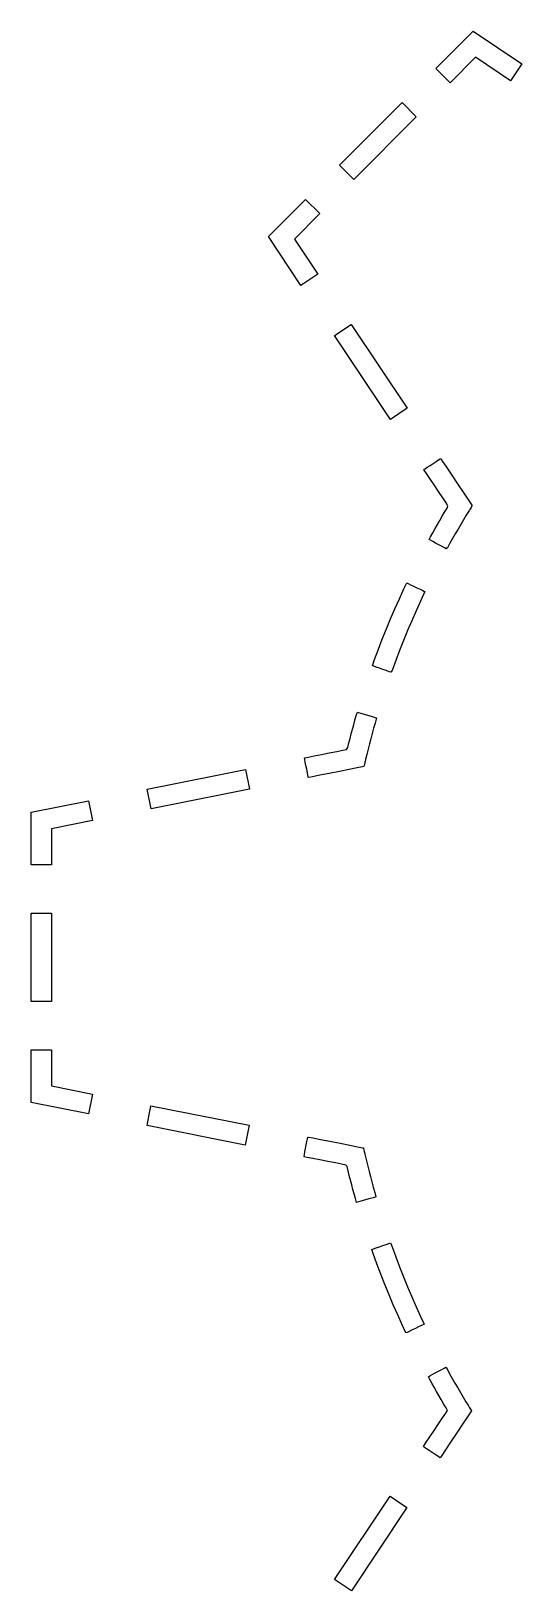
# Model space of a CAD drawing. Header units: metres. Extents: x 1626 to 2192, y 1756 to 2102.
# Drawn here: x 2110.4 to 2120.69, y 2016.73 to 2049.43 of the extents above; entities that cross this region are included whole.
import ezdxf

# ---------------------------------------------------------------- set-up
doc = ezdxf.new("R2010")
doc.units = ezdxf.units.M

msp = doc.modelspace()

# ---------------------------------------------------------------- linework, layer by layer
at = {"layer": 'COMPONENT2'}
for p, q in [((2118.889, 2048.649, 0), (2119.667, 2049.43, 0)), ((2119.667, 2049.43, 0), (2120.69, 2048.744, 0)), ((2119.721, 2048.884, 0), (2119.189, 2048.35, 0)), ((2120.454, 2048.392, 0), (2119.721, 2048.884, 0)), ((2119.189, 2048.35, 0), (2118.889, 2048.649, 0)), ((2120.69, 2048.744, 0), (2120.454, 2048.392, 0)), ((2116.864, 2046.619, 0), (2118.176, 2047.934, 0)), ((2118.176, 2047.934, 0), (2118.475, 2047.635, 0)), ((2118.475, 2047.635, 0), (2117.164, 2046.321, 0)), ((2117.164, 2046.321, 0), (2116.864, 2046.619, 0)), ((2115.373, 2045.124, 0), (2116.151, 2045.904, 0)), ((2116.151, 2045.904, 0), (2116.451, 2045.605, 0)), ((2116.451, 2045.605, 0), (2115.918, 2045.071, 0)), ((2116.056, 2044.101, 0), (2115.373, 2045.124, 0)), ((2115.918, 2045.071, 0), (2116.408, 2044.336, 0)), ((2116.408, 2044.336, 0), (2116.056, 2044.101, 0)), ((2116.759, 2043.048, 0), (2117.111, 2043.283, 0)), ((2117.931, 2041.29, 0), (2116.759, 2043.048, 0)), ((2117.111, 2043.283, 0), (2118.283, 2041.525, 0)), ((2118.283, 2041.525, 0), (2117.931, 2041.29, 0)), ((2118.83, 2040.368, 0), (2118.892, 2040.41, 0)), ((2118.892, 2040.41, 0), (2118.944, 2040.444, 0)), ((2118.944, 2040.444, 0), (2118.978, 2040.466, 0)), ((2118.978, 2040.466, 0), (2118.988, 2040.469, 0)), ((2118.988, 2040.469, 0), (2119.028, 2040.409, 0)), ((2119.028, 2040.409, 0), (2119.11, 2040.286, 0)), ((2118.636, 2040.239, 0), (2118.661, 2040.255, 0)), ((2118.643, 2040.224, 0), (2118.636, 2040.239, 0)), ((2118.687, 2040.157, 0), (2118.643, 2040.224, 0)), ((2118.661, 2040.255, 0), (2118.707, 2040.286, 0)), ((2118.76, 2040.049, 0), (2118.687, 2040.157, 0)), ((2118.707, 2040.286, 0), (2118.766, 2040.325, 0)), ((2118.766, 2040.325, 0), (2118.83, 2040.368, 0)), ((2119.11, 2040.286, 0), (2119.219, 2040.123, 0)), ((2119.219, 2040.123, 0), (2119.34, 2039.942, 0)), ((2118.848, 2039.916, 0), (2118.76, 2040.049, 0)), ((2118.942, 2039.775, 0), (2118.848, 2039.916, 0)), ((2119.03, 2039.644, 0), (2118.942, 2039.775, 0)), ((2119.34, 2039.942, 0), (2119.458, 2039.765, 0)), ((2119.458, 2039.765, 0), (2119.558, 2039.614, 0)), ((2119.099, 2039.54, 0), (2119.03, 2039.644, 0)), ((2119.069, 2039.344, 0), (2119.12, 2039.429, 0)), ((2119.14, 2039.479, 0), (2119.099, 2039.54, 0)), ((2119.12, 2039.429, 0), (2119.14, 2039.479, 0)), ((2119.558, 2039.614, 0), (2119.626, 2039.512, 0)), ((2119.6, 2039.403, 0), (2119.589, 2039.384, 0)), ((2119.613, 2039.424, 0), (2119.6, 2039.403, 0)), ((2119.626, 2039.445, 0), (2119.613, 2039.424, 0)), ((2119.626, 2039.512, 0), (2119.648, 2039.48, 0)), ((2119.637, 2039.463, 0), (2119.626, 2039.445, 0)), ((2119.645, 2039.476, 0), (2119.637, 2039.463, 0)), ((2119.648, 2039.48, 0), (2119.645, 2039.476, 0)), ((2118.869, 2039, 0), (2118.918, 2039.087, 0)), ((2118.918, 2039.087, 0), (2118.968, 2039.172, 0)), ((2118.968, 2039.172, 0), (2119.018, 2039.258, 0)), ((2119.018, 2039.258, 0), (2119.069, 2039.344, 0)), ((2119.408, 2039.086, 0), (2119.351, 2038.989, 0)), ((2119.466, 2039.184, 0), (2119.408, 2039.086, 0)), ((2119.525, 2039.281, 0), (2119.466, 2039.184, 0)), ((2119.577, 2039.365, 0), (2119.525, 2039.281, 0)), ((2119.58, 2039.371, 0), (2119.577, 2039.365, 0)), ((2119.589, 2039.384, 0), (2119.58, 2039.371, 0)), ((2118.745, 2038.773, 0), (2118.773, 2038.828, 0)), ((2118.771, 2038.758, 0), (2118.745, 2038.773, 0)), ((2118.82, 2038.732, 0), (2118.771, 2038.758, 0)), ((2118.773, 2038.828, 0), (2118.821, 2038.914, 0)), ((2118.821, 2038.914, 0), (2118.869, 2039, 0)), ((2119.238, 2038.792, 0), (2119.182, 2038.694, 0)), ((2119.294, 2038.891, 0), (2119.238, 2038.792, 0)), ((2119.351, 2038.989, 0), (2119.294, 2038.891, 0)), ((2118.882, 2038.698, 0), (2118.82, 2038.732, 0)), ((2118.95, 2038.661, 0), (2118.882, 2038.698, 0)), ((2119.015, 2038.625, 0), (2118.95, 2038.661, 0)), ((2119.07, 2038.595, 0), (2119.015, 2038.625, 0)), ((2119.105, 2038.575, 0), (2119.07, 2038.595, 0)), ((2119.128, 2038.595, 0), (2119.105, 2038.575, 0)), ((2119.182, 2038.694, 0), (2119.128, 2038.595, 0)), ((2118.217, 2037.738, 0), (2118.278, 2037.861, 0)), ((2118.278, 2037.861, 0), (2118.305, 2037.848, 0)), ((2118.305, 2037.848, 0), (2118.355, 2037.824, 0)), ((2118.355, 2037.824, 0), (2118.418, 2037.794, 0)), ((2118.418, 2037.794, 0), (2118.488, 2037.761, 0)), ((2118.028, 2037.319, 0), (2118.121, 2037.529, 0)), ((2118.121, 2037.529, 0), (2118.217, 2037.738, 0)), ((2118.563, 2037.477, 0), (2118.47, 2037.273, 0)), ((2118.488, 2037.761, 0), (2118.555, 2037.729, 0)), ((2118.555, 2037.729, 0), (2118.611, 2037.702, 0)), ((2118.658, 2037.679, 0), (2118.563, 2037.477, 0)), ((2118.611, 2037.702, 0), (2118.648, 2037.684, 0)), ((2118.648, 2037.684, 0), (2118.658, 2037.679, 0)), ((2117.937, 2037.108, 0), (2118.028, 2037.319, 0)), ((2118.47, 2037.273, 0), (2118.38, 2037.067, 0)), ((2117.763, 2036.683, 0), (2117.848, 2036.896, 0)), ((2117.848, 2036.896, 0), (2117.937, 2037.108, 0)), ((2118.292, 2036.86, 0), (2118.207, 2036.653, 0)), ((2118.38, 2037.067, 0), (2118.292, 2036.86, 0)), ((2117.6, 2036.254, 0), (2117.68, 2036.469, 0)), ((2117.68, 2036.469, 0), (2117.763, 2036.683, 0)), ((2118.207, 2036.653, 0), (2118.124, 2036.444, 0)), ((2117.557, 2036.124, 0), (2117.6, 2036.254, 0)), ((2118.045, 2036.235, 0), (2117.968, 2036.025, 0)), ((2118.124, 2036.444, 0), (2118.045, 2036.235, 0)), ((2117.585, 2036.114, 0), (2117.557, 2036.124, 0)), ((2117.636, 2036.096, 0), (2117.585, 2036.114, 0)), ((2117.703, 2036.072, 0), (2117.636, 2036.096, 0)), ((2117.775, 2036.046, 0), (2117.703, 2036.072, 0)), ((2117.845, 2036.021, 0), (2117.775, 2036.046, 0)), ((2117.903, 2036, 0), (2117.845, 2036.021, 0)), ((2117.942, 2035.987, 0), (2117.903, 2036, 0)), ((2117.968, 2036.025, 0), (2117.942, 2035.987, 0)), ((2117.217, 2035.079, 0), (2117.239, 2035.15, 0)), ((2117.239, 2035.15, 0), (2117.263, 2035.142, 0)), ((2117.136, 2034.793, 0), (2117.163, 2034.888, 0)), ((2117.163, 2034.888, 0), (2117.189, 2034.984, 0)), ((2117.189, 2034.984, 0), (2117.217, 2035.079, 0)), ((2117.263, 2035.142, 0), (2117.314, 2035.128, 0)), ((2117.314, 2035.128, 0), (2117.38, 2035.108, 0)), ((2117.38, 2035.108, 0), (2117.455, 2035.086, 0)), ((2117.455, 2035.086, 0), (2117.527, 2035.065, 0)), ((2117.527, 2035.065, 0), (2117.589, 2035.047, 0)), ((2117.612, 2034.922, 0), (2117.581, 2034.814, 0)), ((2117.589, 2035.047, 0), (2117.63, 2035.034, 0)), ((2117.644, 2035.031, 0), (2117.612, 2034.922, 0)), ((2117.63, 2035.034, 0), (2117.644, 2035.031, 0)), ((2117.037, 2034.409, 0), (2117.061, 2034.505, 0)), ((2117.061, 2034.505, 0), (2117.086, 2034.601, 0)), ((2117.086, 2034.601, 0), (2117.111, 2034.697, 0)), ((2117.111, 2034.697, 0), (2117.136, 2034.793, 0)), ((2117.522, 2034.595, 0), (2117.493, 2034.485, 0)), ((2117.551, 2034.704, 0), (2117.522, 2034.595, 0)), ((2117.581, 2034.814, 0), (2117.551, 2034.704, 0)), ((2116.129, 2034.19, 0), (2116.138, 2034.196, 0)), ((2116.136, 2034.157, 0), (2116.129, 2034.19, 0)), ((2116.138, 2034.196, 0), (2116.209, 2034.21, 0)), ((2116.209, 2034.21, 0), (2116.331, 2034.234, 0)), ((2116.331, 2034.234, 0), (2116.485, 2034.265, 0)), ((2116.485, 2034.265, 0), (2116.65, 2034.298, 0)), ((2116.65, 2034.298, 0), (2116.807, 2034.329, 0)), ((2116.807, 2034.329, 0), (2116.934, 2034.354, 0)), ((2116.934, 2034.354, 0), (2117.013, 2034.37, 0)), ((2117.013, 2034.37, 0), (2117.037, 2034.409, 0)), ((2117.437, 2034.266, 0), (2117.411, 2034.156, 0)), ((2117.465, 2034.376, 0), (2117.437, 2034.266, 0)), ((2117.493, 2034.485, 0), (2117.465, 2034.376, 0)), ((2112.831, 2033.539, 0), (2114.895, 2033.949, 0)), ((2114.895, 2033.949, 0), (2114.978, 2033.534, 0)), ((2116.147, 2034.1, 0), (2116.136, 2034.157, 0)), ((2116.161, 2034.029, 0), (2116.147, 2034.1, 0)), ((2116.176, 2033.953, 0), (2116.161, 2034.029, 0)), ((2116.191, 2033.881, 0), (2116.176, 2033.953, 0)), ((2116.202, 2033.822, 0), (2116.191, 2033.881, 0)), ((2116.647, 2033.866, 0), (2116.451, 2033.827, 0)), ((2116.861, 2033.908, 0), (2116.647, 2033.866, 0)), ((2117.066, 2033.949, 0), (2116.861, 2033.908, 0)), ((2117.237, 2033.983, 0), (2117.066, 2033.949, 0)), ((2117.348, 2034.005, 0), (2117.237, 2033.983, 0)), ((2117.376, 2034.011, 0), (2117.348, 2034.005, 0)), ((2117.378, 2034.019, 0), (2117.376, 2034.011, 0)), ((2117.382, 2034.035, 0), (2117.378, 2034.019, 0)), ((2117.387, 2034.057, 0), (2117.382, 2034.035, 0)), ((2117.393, 2034.081, 0), (2117.387, 2034.057, 0)), ((2117.399, 2034.105, 0), (2117.393, 2034.081, 0)), ((2117.403, 2034.125, 0), (2117.399, 2034.105, 0)), ((2117.407, 2034.138, 0), (2117.403, 2034.125, 0)), ((2117.411, 2034.156, 0), (2117.407, 2034.138, 0)), ((2112.914, 2033.123, 0), (2112.831, 2033.539, 0)), ((2114.978, 2033.534, 0), (2112.914, 2033.123, 0)), ((2116.21, 2033.786, 0), (2116.202, 2033.822, 0)), ((2116.218, 2033.78, 0), (2116.21, 2033.786, 0)), ((2116.3, 2033.797, 0), (2116.218, 2033.78, 0)), ((2116.451, 2033.827, 0), (2116.3, 2033.797, 0)), ((2110.395, 2033.054, 0), (2111.598, 2033.293, 0)), ((2111.598, 2033.293, 0), (2111.68, 2032.878, 0)), ((2110.395, 2031.951, 0), (2110.395, 2033.054, 0)), ((2111.68, 2032.878, 0), (2110.819, 2032.707, 0)), ((2110.819, 2032.707, 0), (2110.819, 2031.951, 0)), ((2110.819, 2031.951, 0), (2110.395, 2031.951, 0)), ((2110.395, 2029.081, 0), (2110.395, 2030.939, 0)), ((2110.395, 2030.939, 0), (2110.819, 2030.939, 0)), ((2110.819, 2030.939, 0), (2110.819, 2029.081, 0)), ((2110.819, 2029.081, 0), (2110.395, 2029.081, 0)), ((2110.395, 2026.966, 0), (2110.395, 2028.069, 0)), ((2110.395, 2028.069, 0), (2110.819, 2028.069, 0)), ((2110.819, 2028.069, 0), (2110.819, 2027.313, 0)), ((2110.819, 2027.313, 0), (2111.679, 2027.142, 0)), ((2111.679, 2027.142, 0), (2111.596, 2026.727, 0)), ((2111.596, 2026.727, 0), (2110.395, 2026.966, 0)), ((2112.827, 2026.483, 0), (2112.909, 2026.898, 0)), ((2112.909, 2026.898, 0), (2114.97, 2026.489, 0)), ((2114.888, 2026.073, 0), (2112.827, 2026.483, 0)), ((2114.97, 2026.489, 0), (2114.888, 2026.073, 0)), ((2116.139, 2025.931, 0), (2116.153, 2026.003, 0)), ((2116.153, 2026.003, 0), (2116.168, 2026.079, 0)), ((2116.168, 2026.079, 0), (2116.182, 2026.15, 0)), ((2116.182, 2026.15, 0), (2116.194, 2026.207, 0)), ((2116.194, 2026.207, 0), (2116.2, 2026.24, 0)), ((2116.2, 2026.24, 0), (2116.214, 2026.242, 0)), ((2116.214, 2026.242, 0), (2116.305, 2026.223, 0)), ((2116.305, 2026.223, 0), (2116.464, 2026.192, 0)), ((2116.464, 2026.192, 0), (2116.663, 2026.152, 0)), ((2116.663, 2026.152, 0), (2116.877, 2026.11, 0)), ((2116.877, 2026.11, 0), (2117.079, 2026.07, 0)), ((2117.079, 2026.07, 0), (2117.244, 2026.037, 0)), ((2117.244, 2026.037, 0), (2117.346, 2026.017, 0)), ((2117.346, 2026.017, 0), (2117.365, 2026.012, 0)), ((2117.365, 2026.012, 0), (2117.368, 2026.003, 0)), ((2117.368, 2026.003, 0), (2117.372, 2025.985, 0)), ((2116.12, 2025.836, 0), (2116.127, 2025.872, 0)), ((2116.124, 2025.828, 0), (2116.12, 2025.836, 0)), ((2116.187, 2025.815, 0), (2116.124, 2025.828, 0)), ((2116.127, 2025.872, 0), (2116.139, 2025.931, 0)), ((2116.304, 2025.792, 0), (2116.187, 2025.815, 0)), ((2116.454, 2025.762, 0), (2116.304, 2025.792, 0)), ((2116.619, 2025.729, 0), (2116.454, 2025.762, 0)), ((2116.777, 2025.698, 0), (2116.619, 2025.729, 0)), ((2116.909, 2025.672, 0), (2116.777, 2025.698, 0)), ((2116.994, 2025.655, 0), (2116.909, 2025.672, 0)), ((2117.372, 2025.985, 0), (2117.377, 2025.963, 0)), ((2117.377, 2025.963, 0), (2117.383, 2025.939, 0)), ((2117.383, 2025.939, 0), (2117.388, 2025.915, 0)), ((2117.388, 2025.915, 0), (2117.393, 2025.896, 0)), ((2117.393, 2025.896, 0), (2117.396, 2025.883, 0)), ((2117.396, 2025.883, 0), (2117.403, 2025.852, 0)), ((2117.403, 2025.852, 0), (2117.429, 2025.742, 0)), ((2117.429, 2025.742, 0), (2117.456, 2025.632, 0)), ((2117.022, 2025.626, 0), (2116.994, 2025.655, 0)), ((2117.045, 2025.53, 0), (2117.022, 2025.626, 0)), ((2117.07, 2025.433, 0), (2117.045, 2025.53, 0)), ((2117.095, 2025.337, 0), (2117.07, 2025.433, 0)), ((2117.12, 2025.24, 0), (2117.095, 2025.337, 0)), ((2117.456, 2025.632, 0), (2117.484, 2025.521, 0)), ((2117.484, 2025.521, 0), (2117.513, 2025.411, 0)), ((2117.513, 2025.411, 0), (2117.542, 2025.301, 0)), ((2117.146, 2025.144, 0), (2117.12, 2025.24, 0)), ((2117.173, 2025.048, 0), (2117.146, 2025.144, 0)), ((2117.2, 2024.952, 0), (2117.173, 2025.048, 0)), ((2117.542, 2025.301, 0), (2117.572, 2025.191, 0)), ((2117.572, 2025.191, 0), (2117.603, 2025.082, 0)), ((2117.603, 2025.082, 0), (2117.63, 2024.986, 0)), ((2117.224, 2024.869, 0), (2117.2, 2024.952, 0)), ((2117.245, 2024.875, 0), (2117.224, 2024.869, 0)), ((2117.292, 2024.889, 0), (2117.245, 2024.875, 0)), ((2117.358, 2024.908, 0), (2117.292, 2024.889, 0)), ((2117.432, 2024.929, 0), (2117.358, 2024.908, 0)), ((2117.505, 2024.95, 0), (2117.432, 2024.929, 0)), ((2117.568, 2024.969, 0), (2117.505, 2024.95, 0)), ((2117.613, 2024.982, 0), (2117.568, 2024.969, 0)), ((2117.63, 2024.986, 0), (2117.613, 2024.982, 0)), ((2117.545, 2023.886, 0), (2117.579, 2023.898, 0)), ((2117.57, 2023.797, 0), (2117.545, 2023.886, 0)), ((2117.649, 2023.58, 0), (2117.57, 2023.797, 0)), ((2117.579, 2023.898, 0), (2117.634, 2023.917, 0)), ((2117.634, 2023.917, 0), (2117.703, 2023.941, 0)), ((2117.703, 2023.941, 0), (2117.775, 2023.967, 0)), ((2117.775, 2023.967, 0), (2117.844, 2023.991, 0)), ((2117.844, 2023.991, 0), (2117.899, 2024.01, 0)), ((2117.899, 2024.01, 0), (2117.932, 2024.022, 0)), ((2117.932, 2024.022, 0), (2117.969, 2023.939, 0)), ((2117.969, 2023.939, 0), (2118.046, 2023.728, 0)), ((2118.046, 2023.728, 0), (2118.126, 2023.517, 0)), ((2117.731, 2023.365, 0), (2117.649, 2023.58, 0)), ((2118.126, 2023.517, 0), (2118.208, 2023.307, 0)), ((2117.816, 2023.15, 0), (2117.731, 2023.365, 0)), ((2117.903, 2022.936, 0), (2117.816, 2023.15, 0)), ((2118.208, 2023.307, 0), (2118.294, 2023.099, 0)), ((2118.294, 2023.099, 0), (2118.382, 2022.891, 0)), ((2117.993, 2022.723, 0), (2117.903, 2022.936, 0)), ((2118.086, 2022.512, 0), (2117.993, 2022.723, 0)), ((2118.382, 2022.891, 0), (2118.472, 2022.684, 0)), ((2118.181, 2022.302, 0), (2118.086, 2022.512, 0)), ((2118.472, 2022.684, 0), (2118.565, 2022.479, 0)), ((2118.565, 2022.479, 0), (2118.641, 2022.317, 0)), ((2118.259, 2022.136, 0), (2118.181, 2022.302, 0)), ((2118.281, 2022.146, 0), (2118.259, 2022.136, 0)), ((2118.327, 2022.167, 0), (2118.281, 2022.146, 0)), ((2118.388, 2022.197, 0), (2118.327, 2022.167, 0)), ((2118.457, 2022.229, 0), (2118.388, 2022.197, 0)), ((2118.525, 2022.262, 0), (2118.457, 2022.229, 0)), ((2118.584, 2022.289, 0), (2118.525, 2022.262, 0)), ((2118.626, 2022.309, 0), (2118.584, 2022.289, 0)), ((2118.641, 2022.317, 0), (2118.626, 2022.309, 0)), ((2119.061, 2021.395, 0), (2119.093, 2021.413, 0)), ((2119.093, 2021.413, 0), (2119.12, 2021.379, 0)), ((2118.732, 2021.215, 0), (2118.761, 2021.231, 0)), ((2118.752, 2021.17, 0), (2118.732, 2021.215, 0)), ((2118.8, 2021.083, 0), (2118.752, 2021.17, 0)), ((2118.761, 2021.231, 0), (2118.812, 2021.259, 0)), ((2118.812, 2021.259, 0), (2118.875, 2021.294, 0)), ((2118.875, 2021.294, 0), (2118.944, 2021.331, 0)), ((2118.944, 2021.331, 0), (2119.008, 2021.366, 0)), ((2119.008, 2021.366, 0), (2119.061, 2021.395, 0)), ((2119.12, 2021.379, 0), (2119.175, 2021.279, 0)), ((2119.175, 2021.279, 0), (2119.23, 2021.18, 0)), ((2119.23, 2021.18, 0), (2119.287, 2021.081, 0)), ((2118.848, 2020.996, 0), (2118.8, 2021.083, 0)), ((2118.898, 2020.909, 0), (2118.848, 2020.996, 0)), ((2118.947, 2020.823, 0), (2118.898, 2020.909, 0)), ((2118.998, 2020.736, 0), (2118.947, 2020.823, 0)), ((2119.287, 2021.081, 0), (2119.344, 2020.983, 0)), ((2119.344, 2020.983, 0), (2119.401, 2020.885, 0)), ((2119.401, 2020.885, 0), (2119.46, 2020.787, 0)), ((2119.46, 2020.787, 0), (2119.518, 2020.689, 0)), ((2119.048, 2020.65, 0), (2118.998, 2020.736, 0)), ((2119.027, 2020.354, 0), (2119.093, 2020.453, 0)), ((2119.099, 2020.565, 0), (2119.048, 2020.65, 0)), ((2119.093, 2020.453, 0), (2119.128, 2020.506, 0)), ((2119.128, 2020.506, 0), (2119.099, 2020.565, 0)), ((2119.518, 2020.689, 0), (2119.563, 2020.616, 0)), ((2119.606, 2020.46, 0), (2119.534, 2020.351, 0)), ((2119.563, 2020.616, 0), (2119.567, 2020.609, 0)), ((2119.567, 2020.609, 0), (2119.576, 2020.595, 0)), ((2119.576, 2020.595, 0), (2119.588, 2020.576, 0)), ((2119.588, 2020.576, 0), (2119.601, 2020.555, 0)), ((2119.601, 2020.555, 0), (2119.613, 2020.534, 0)), ((2119.634, 2020.501, 0), (2119.606, 2020.46, 0)), ((2119.613, 2020.534, 0), (2119.624, 2020.517, 0)), ((2119.624, 2020.517, 0), (2119.631, 2020.505, 0)), ((2119.631, 2020.505, 0), (2119.634, 2020.501, 0)), ((2118.848, 2020.087, 0), (2118.941, 2020.226, 0)), ((2118.941, 2020.226, 0), (2119.027, 2020.354, 0)), ((2119.431, 2020.197, 0), (2119.312, 2020.02, 0)), ((2119.534, 2020.351, 0), (2119.431, 2020.197, 0)), ((2118.636, 2019.768, 0), (2118.684, 2019.841, 0)), ((2118.684, 2019.841, 0), (2118.759, 2019.953, 0)), ((2118.759, 2019.953, 0), (2118.848, 2020.087, 0)), ((2119.193, 2019.841, 0), (2119.087, 2019.682, 0)), ((2119.312, 2020.02, 0), (2119.193, 2019.841, 0)), ((2118.625, 2019.75, 0), (2118.636, 2019.768, 0)), ((2118.646, 2019.735, 0), (2118.625, 2019.75, 0)), ((2118.69, 2019.706, 0), (2118.646, 2019.735, 0)), ((2118.748, 2019.668, 0), (2118.69, 2019.706, 0)), ((2118.812, 2019.625, 0), (2118.748, 2019.668, 0)), ((2118.875, 2019.583, 0), (2118.812, 2019.625, 0)), ((2118.928, 2019.547, 0), (2118.875, 2019.583, 0)), ((2118.964, 2019.523, 0), (2118.928, 2019.547, 0)), ((2118.976, 2019.516, 0), (2118.964, 2019.523, 0)), ((2119.01, 2019.567, 0), (2118.976, 2019.516, 0)), ((2119.087, 2019.682, 0), (2119.01, 2019.567, 0)), ((2116.762, 2016.962, 0), (2117.928, 2018.708, 0)), ((2118.28, 2018.473, 0), (2117.115, 2016.727, 0)), ((2117.928, 2018.708, 0), (2118.28, 2018.473, 0)), ((2117.115, 2016.727, 0), (2116.762, 2016.962, 0))]:
    msp.add_line(p, q, dxfattribs=at)

doc.saveas('drawing.dxf')
